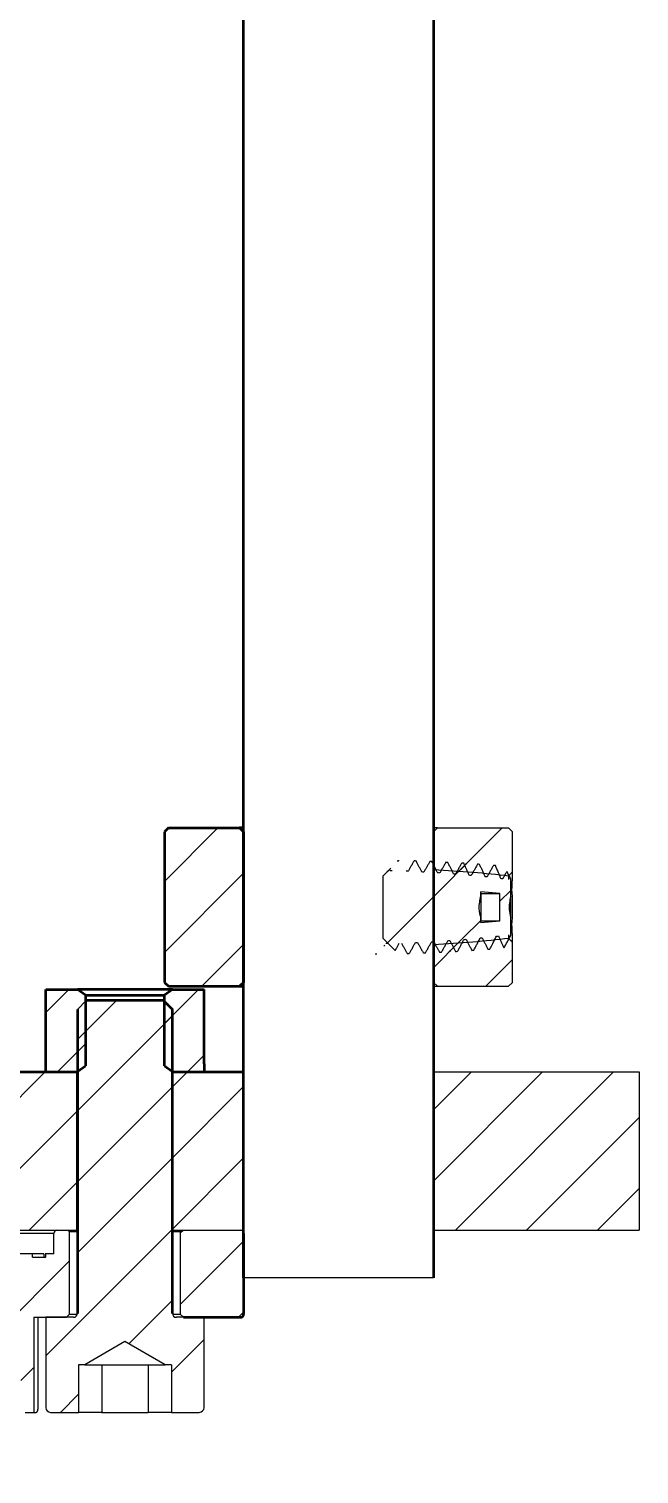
# Model space of a CAD drawing. Header units: millimetres. Extents: x 55 to 11032, y -227 to 3957.
# Drawn here: x 1676.7 to 1715.3, y 3413.2 to 3504.5 of the extents above; entities that cross this region are included whole.
import ezdxf

# ---------------------------------------------------------------- set-up
doc = ezdxf.new("R2010")
doc.units = ezdxf.units.MM
doc.header["$LTSCALE"] = 0.7
doc.layers.get('0').update_dxf_attribs({"color": 255})
doc.layers.add('CON', color=7, linetype='Continuous', lineweight=50)
pattern_1 = [(45, (-146.9846, 2835.2312), (-2.245064, 2.245064), [])]

msp = doc.modelspace()

# ---------------------------------------------------------------- hatches: boundary and pattern name
at = {"linetype": 'Continuous', "lineweight": 18}
h = msp.add_hatch(dxfattribs=at)
h.set_pattern_fill('ANSI31', style=0)
h.set_pattern_definition(pattern_1)
h.paths.add_polyline_path([(1690.016, 3444.032), (1690.266, 3444.282), (1690.266, 3453.782), (1690.016, 3454.032), (1685.516, 3454.032), (1685.266, 3453.782), (1685.266, 3444.282), (1685.516, 3444.032)], flags=0)
h = msp.add_hatch(dxfattribs=at)
h.set_pattern_fill('ANSI31', style=0)
h.set_pattern_definition(pattern_1)
edge = h.paths.add_edge_path(flags=0)
edge.add_line((1702.266, 3453.782), (1702.266, 3451.39))
edge.add_ellipse((1696.266, 3449.032), major_axis=(17.123, 0), ratio=0.147024, start_angle=51.10856, end_angle=69.4875, ccw=False)
edge.add_spline(control_points=[(1707.017, 3450.992), (1707.059, 3451.04), (1707.1, 3451.088), (1707.141, 3451.136), (1707.162, 3451.159), (1707.183, 3451.183), (1707.204, 3451.207), (1707.225, 3451.23), (1707.245, 3451.254), (1707.266, 3451.277)], knot_values=[0, 0, 0, 0, 0.000189, 0.000189, 0.000189, 0.000284, 0.000284, 0.000284, 0.000378, 0.000378, 0.000378, 0.000378], weights=[1, 1, 1, 1, 1, 1, 1, 1, 1, 1], degree=3, periodic=0)
edge.add_line((1707.266, 3451.277), (1707.266, 3453.782))
edge.add_line((1707.266, 3453.782), (1707.016, 3454.032))
edge.add_line((1707.016, 3454.032), (1702.516, 3454.032))
edge.add_line((1702.516, 3454.032), (1702.266, 3453.782))
h = msp.add_hatch(dxfattribs=at)
h.set_pattern_fill('ANSI31', style=0)
h.set_pattern_definition(pattern_1)
edge = h.paths.add_edge_path(flags=0)
edge.add_spline(control_points=[(1699.49, 3451.411), (1699.346, 3451.271), (1699.203, 3451.13), (1699.059, 3450.99)], knot_values=[0.000824, 0.000824, 0.000824, 0.000824, 0.001427, 0.001427, 0.001427, 0.001427], weights=[1, 1, 1, 1], degree=3, periodic=0)
edge.add_line((1699.059, 3450.99), (1699.059, 3447.075))
edge.add_spline(control_points=[(1699.059, 3447.075), (1699.323, 3446.817), (1699.586, 3446.559), (1699.849, 3446.302)], knot_values=[0, 0, 0, 0, 0.001106, 0.001106, 0.001106, 0.001106], weights=[1, 1, 1, 1], degree=3, periodic=0)
edge.add_spline(control_points=[(1699.849, 3446.302), (1699.872, 3446.341), (1699.895, 3446.381), (1699.918, 3446.42), (1699.982, 3446.531), (1700.045, 3446.641), (1700.109, 3446.751)], knot_values=[0.000261, 0.000261, 0.000261, 0.000261, 0.000398, 0.000398, 0.000398, 0.00078, 0.00078, 0.00078, 0.00078], weights=[1, 1, 1, 1, 1, 1, 1], degree=3, periodic=0)
edge.add_ellipse((1696.266, 3449.032), major_axis=(-15.987, 0), ratio=0.147024, start_angle=103.90766, end_angle=104.3797)
edge.add_spline(control_points=[(1700.237, 3446.756), (1700.269, 3446.698), (1700.302, 3446.64), (1700.335, 3446.582), (1700.368, 3446.525), (1700.401, 3446.467), (1700.433, 3446.409), (1700.492, 3446.307), (1700.551, 3446.204), (1700.61, 3446.101)], knot_values=[0, 0, 0, 0, 0.000199, 0.000199, 0.000199, 0.000398, 0.000398, 0.000398, 0.000753, 0.000753, 0.000753, 0.000753], weights=[1, 1, 1, 1, 1, 1, 1, 1, 1, 1], degree=3, periodic=0)
edge.add_ellipse((1696.266, 3449.032), major_axis=(-20.405, 0), ratio=0.147024, start_angle=102.2904, end_angle=102.65852)
edge.add_spline(control_points=[(1700.738, 3446.105), (1700.77, 3446.163), (1700.803, 3446.221), (1700.836, 3446.278), (1700.869, 3446.336), (1700.902, 3446.393), (1700.935, 3446.451), (1701.001, 3446.565), (1701.066, 3446.679), (1701.131, 3446.793)], knot_values=[0, 0, 0, 0, 0.000199, 0.000199, 0.000199, 0.000398, 0.000398, 0.000398, 0.000793, 0.000793, 0.000793, 0.000793], weights=[1, 1, 1, 1, 1, 1, 1, 1, 1, 1], degree=3, periodic=0)
edge.add_ellipse((1696.266, 3449.032), major_axis=(-15.987, 0), ratio=0.147024, start_angle=107.71468, end_angle=108.19598)
edge.add_spline(control_points=[(1701.259, 3446.8), (1701.291, 3446.741), (1701.323, 3446.683), (1701.355, 3446.625), (1701.388, 3446.567), (1701.42, 3446.509), (1701.452, 3446.452), (1701.511, 3446.347), (1701.57, 3446.242), (1701.629, 3446.138)], knot_values=[0, 0, 0, 0, 0.000199, 0.000199, 0.000199, 0.000398, 0.000398, 0.000398, 0.000758, 0.000758, 0.000758, 0.000758], weights=[1, 1, 1, 1, 1, 1, 1, 1, 1, 1], degree=3, periodic=0)
edge.add_ellipse((1696.266, 3449.032), major_axis=(-20.405, 0), ratio=0.147024, start_angle=105.23772, end_angle=105.60934)
edge.add_spline(control_points=[(1701.757, 3446.143), (1701.79, 3446.202), (1701.823, 3446.26), (1701.856, 3446.319), (1701.889, 3446.377), (1701.923, 3446.436), (1701.956, 3446.495), (1702.022, 3446.612), (1702.087, 3446.729), (1702.153, 3446.847)], knot_values=[0, 0, 0, 0, 0.000202, 0.000202, 0.000202, 0.000404, 0.000404, 0.000404, 0.000808, 0.000808, 0.000808, 0.000808], weights=[1, 1, 1, 1, 1, 1, 1, 1, 1, 1], degree=3, periodic=0)
edge.add_ellipse((1696.266, 3449.032), major_axis=(-15.987, 0), ratio=0.147024, start_angle=111.60559, end_angle=112.09905)
edge.add_spline(control_points=[(1702.281, 3446.855), (1702.312, 3446.796), (1702.344, 3446.738), (1702.375, 3446.679), (1702.407, 3446.621), (1702.439, 3446.563), (1702.471, 3446.505), (1702.53, 3446.397), (1702.589, 3446.29), (1702.649, 3446.183)], knot_values=[0, 0, 0, 0, 0.000199, 0.000199, 0.000199, 0.000398, 0.000398, 0.000398, 0.000766, 0.000766, 0.000766, 0.000766], weights=[1, 1, 1, 1, 1, 1, 1, 1, 1, 1], degree=3, periodic=0)
edge.add_ellipse((1696.266, 3449.032), major_axis=(-20.405, 0), ratio=0.147024, start_angle=108.22751, end_angle=108.60485)
edge.add_spline(control_points=[(1702.776, 3446.189), (1702.81, 3446.249), (1702.843, 3446.309), (1702.877, 3446.37), (1702.91, 3446.43), (1702.944, 3446.49), (1702.977, 3446.55), (1703.044, 3446.671), (1703.11, 3446.792), (1703.175, 3446.913)], knot_values=[0, 0, 0, 0, 0.000207, 0.000207, 0.000207, 0.000413, 0.000413, 0.000413, 0.000826, 0.000826, 0.000826, 0.000826], weights=[1, 1, 1, 1, 1, 1, 1, 1, 1, 1], degree=3, periodic=0)
edge.add_ellipse((1696.266, 3449.032), major_axis=(-15.987, 0), ratio=0.147024, start_angle=115.6056, end_angle=116.11474)
edge.add_spline(control_points=[(1703.303, 3446.922), (1703.334, 3446.863), (1703.365, 3446.804), (1703.396, 3446.745), (1703.426, 3446.687), (1703.458, 3446.628), (1703.489, 3446.569), (1703.548, 3446.458), (1703.608, 3446.347), (1703.668, 3446.237)], knot_values=[0, 0, 0, 0, 0.000199, 0.000199, 0.000199, 0.000398, 0.000398, 0.000398, 0.000776, 0.000776, 0.000776, 0.000776], weights=[1, 1, 1, 1, 1, 1, 1, 1, 1, 1], degree=3, periodic=0)
edge.add_ellipse((1696.266, 3449.032), major_axis=(-20.405, 0), ratio=0.147024, start_angle=111.27021, end_angle=111.65484)
edge.add_spline(control_points=[(1703.796, 3446.244), (1703.83, 3446.306), (1703.864, 3446.368), (1703.898, 3446.43), (1703.932, 3446.492), (1703.965, 3446.555), (1703.999, 3446.617), (1704.066, 3446.741), (1704.133, 3446.866), (1704.198, 3446.992)], knot_values=[0, 0, 0, 0, 0.000212, 0.000212, 0.000212, 0.000424, 0.000424, 0.000424, 0.000849, 0.000849, 0.000849, 0.000849], weights=[1, 1, 1, 1, 1, 1, 1, 1, 1, 1], degree=3, periodic=0)
edge.add_ellipse((1696.266, 3449.032), major_axis=(-15.987, 0), ratio=0.147024, start_angle=119.74593, end_angle=120.27522)
edge.add_spline(control_points=[(1704.326, 3447.003), (1704.356, 3446.943), (1704.385, 3446.884), (1704.415, 3446.824), (1704.445, 3446.765), (1704.476, 3446.706), (1704.506, 3446.647), (1704.566, 3446.531), (1704.627, 3446.415), (1704.688, 3446.3)], knot_values=[0, 0, 0, 0, 0.000199, 0.000199, 0.000199, 0.000398, 0.000398, 0.000398, 0.000791, 0.000791, 0.000791, 0.000791], weights=[1, 1, 1, 1, 1, 1, 1, 1, 1, 1], degree=3, periodic=0)
edge.add_ellipse((1696.266, 3449.032), major_axis=(-20.405, 0), ratio=0.147024, start_angle=114.37782, end_angle=114.771)
edge.add_spline(control_points=[(1704.816, 3446.309), (1704.85, 3446.373), (1704.885, 3446.437), (1704.919, 3446.502), (1704.953, 3446.566), (1704.988, 3446.631), (1705.021, 3446.696), (1705.089, 3446.825), (1705.156, 3446.955), (1705.222, 3447.085)], knot_values=[0, 0, 0, 0, 0.000219, 0.000219, 0.000219, 0.000438, 0.000438, 0.000438, 0.000876, 0.000876, 0.000876, 0.000876], weights=[1, 1, 1, 1, 1, 1, 1, 1, 1, 1], degree=3, periodic=0)
edge.add_ellipse((1696.266, 3449.032), major_axis=(-15.987, 0), ratio=0.147024, start_angle=124.06692, end_angle=124.62226)
edge.add_spline(control_points=[(1705.35, 3447.098), (1705.407, 3446.976), (1705.466, 3446.855), (1705.526, 3446.734), (1705.556, 3446.674), (1705.586, 3446.613), (1705.616, 3446.553), (1705.647, 3446.493), (1705.678, 3446.433), (1705.709, 3446.373)], knot_values=[0, 0, 0, 0, 0.000405, 0.000405, 0.000405, 0.000607, 0.000607, 0.000607, 0.000809, 0.000809, 0.000809, 0.000809], weights=[1, 1, 1, 1, 1, 1, 1, 1, 1, 1], degree=3, periodic=0)
edge.add_ellipse((1696.266, 3449.032), major_axis=(-20.405, 0), ratio=0.147024, start_angle=117.56454, end_angle=117.96804)
edge.add_spline(control_points=[(1705.836, 3446.383), (1705.898, 3446.501), (1705.959, 3446.618), (1706.019, 3446.737), (1706.057, 3446.813), (1706.096, 3446.889), (1706.134, 3446.966), (1706.171, 3447.042), (1706.209, 3447.119), (1706.245, 3447.196)], knot_values=[0, 0, 0, 0, 0.000398, 0.000398, 0.000398, 0.000654, 0.000654, 0.000654, 0.00091, 0.00091, 0.00091, 0.00091], weights=[1, 1, 1, 1, 1, 1, 1, 1, 1, 1], degree=3, periodic=0)
edge.add_ellipse((1696.266, 3449.032), major_axis=(-15.987, 0), ratio=0.147024, start_angle=128.62319, end_angle=129.21281)
edge.add_spline(control_points=[(1706.373, 3447.211), (1706.429, 3447.084), (1706.487, 3446.958), (1706.546, 3446.832), (1706.576, 3446.769), (1706.606, 3446.706), (1706.637, 3446.644), (1706.666, 3446.583), (1706.696, 3446.523), (1706.726, 3446.462)], knot_values=[0, 0, 0, 0, 0.000417, 0.000417, 0.000417, 0.000625, 0.000625, 0.000625, 0.000828, 0.000828, 0.000828, 0.000828], weights=[1, 1, 1, 1, 1, 1, 1, 1, 1, 1], degree=3, periodic=0)
edge.add_spline(control_points=[(1706.726, 3446.462), (1706.874, 3446.719), (1707.016, 3446.978), (1707.147, 3447.243)], knot_values=[0.000016, 0.000016, 0.000016, 0.000016, 0.000903, 0.000903, 0.000903, 0.000903], weights=[1, 1, 1, 1], degree=3, periodic=0)
edge.add_line((1707.147, 3447.243), (1707.147, 3448.369))
edge.add_spline(control_points=[(1707.147, 3448.369), (1707.097, 3448.535), (1707.062, 3448.706), (1707.049, 3448.879), (1707.028, 3449.153), (1707.068, 3449.433), (1707.147, 3449.696)], knot_values=[0.000001, 0.000001, 0.000001, 0.000001, 0.00052, 0.00052, 0.00052, 0.001354, 0.001354, 0.001354, 0.001354], weights=[1, 1, 1, 1, 1, 1, 1], degree=3, periodic=0)
edge.add_line((1707.147, 3449.696), (1707.147, 3450.822))
edge.add_spline(control_points=[(1707.147, 3450.822), (1707.069, 3450.98), (1706.987, 3451.136), (1706.902, 3451.291)], knot_values=[0.00001, 0.00001, 0.00001, 0.00001, 0.00054, 0.00054, 0.00054, 0.00054], weights=[1, 1, 1, 1], degree=3, periodic=0)
edge.add_spline(control_points=[(1706.902, 3451.291), (1706.885, 3451.261), (1706.869, 3451.231), (1706.853, 3451.2), (1706.786, 3451.074), (1706.719, 3450.947), (1706.654, 3450.819)], knot_values=[0.000327, 0.000327, 0.000327, 0.000327, 0.00043, 0.00043, 0.00043, 0.00086, 0.00086, 0.00086, 0.00086], weights=[1, 1, 1, 1, 1, 1, 1], degree=3, periodic=0)
edge.add_ellipse((1696.266, 3449.032), major_axis=(-15.987, 0), ratio=0.147024, start_angle=229.47715, end_angle=230.06284)
edge.add_spline(control_points=[(1706.529, 3450.835), (1706.482, 3450.959), (1706.432, 3451.082), (1706.38, 3451.204), (1706.348, 3451.28), (1706.315, 3451.355), (1706.282, 3451.43), (1706.249, 3451.505), (1706.215, 3451.58), (1706.181, 3451.655)], knot_values=[0, 0, 0, 0, 0.000398, 0.000398, 0.000398, 0.000645, 0.000645, 0.000645, 0.000891, 0.000891, 0.000891, 0.000891], weights=[1, 1, 1, 1, 1, 1, 1, 1, 1, 1], degree=3, periodic=0)
edge.add_ellipse((1696.266, 3449.032), major_axis=(-20.405, 0), ratio=0.147024, start_angle=240.92981, end_angle=241.33248)
edge.add_spline(control_points=[(1706.055, 3451.665), (1706.022, 3451.604), (1705.988, 3451.544), (1705.954, 3451.483), (1705.921, 3451.422), (1705.887, 3451.361), (1705.854, 3451.301), (1705.787, 3451.179), (1705.721, 3451.057), (1705.656, 3450.935)], knot_values=[0, 0, 0, 0, 0.000208, 0.000208, 0.000208, 0.000416, 0.000416, 0.000416, 0.000832, 0.000832, 0.000832, 0.000832], weights=[1, 1, 1, 1, 1, 1, 1, 1, 1, 1], degree=3, periodic=0)
edge.add_ellipse((1696.266, 3449.032), major_axis=(-15.987, 0), ratio=0.147024, start_angle=234.03409, end_angle=234.58492)
edge.add_spline(control_points=[(1705.531, 3450.948), (1705.476, 3451.08), (1705.419, 3451.212), (1705.36, 3451.342), (1705.331, 3451.407), (1705.301, 3451.472), (1705.271, 3451.537), (1705.24, 3451.602), (1705.21, 3451.667), (1705.179, 3451.731)], knot_values=[0, 0, 0, 0, 0.000429, 0.000429, 0.000429, 0.000644, 0.000644, 0.000644, 0.000859, 0.000859, 0.000859, 0.000859], weights=[1, 1, 1, 1, 1, 1, 1, 1, 1, 1], degree=3, periodic=0)
edge.add_ellipse((1696.266, 3449.032), major_axis=(-20.405, 0), ratio=0.147024, start_angle=244.10137, end_angle=244.49164)
edge.add_spline(control_points=[(1705.053, 3451.74), (1705.02, 3451.681), (1704.987, 3451.623), (1704.954, 3451.564), (1704.92, 3451.505), (1704.887, 3451.446), (1704.854, 3451.387), (1704.788, 3451.269), (1704.722, 3451.151), (1704.657, 3451.033)], knot_values=[0, 0, 0, 0, 0.000203, 0.000203, 0.000203, 0.000405, 0.000405, 0.000405, 0.000811, 0.000811, 0.000811, 0.000811], weights=[1, 1, 1, 1, 1, 1, 1, 1, 1, 1], degree=3, periodic=0)
edge.add_ellipse((1696.266, 3449.032), major_axis=(-15.987, 0), ratio=0.147024, start_angle=238.34337, end_angle=238.86769)
edge.add_spline(control_points=[(1704.532, 3451.044), (1704.476, 3451.171), (1704.418, 3451.298), (1704.359, 3451.423), (1704.329, 3451.486), (1704.299, 3451.548), (1704.268, 3451.611), (1704.238, 3451.673), (1704.207, 3451.736), (1704.177, 3451.798)], knot_values=[0, 0, 0, 0, 0.000416, 0.000416, 0.000416, 0.000625, 0.000625, 0.000625, 0.000833, 0.000833, 0.000833, 0.000833], weights=[1, 1, 1, 1, 1, 1, 1, 1, 1, 1], degree=3, periodic=0)
edge.add_ellipse((1696.266, 3449.032), major_axis=(-20.405, 0), ratio=0.147024, start_angle=247.19042, end_angle=247.5715)
edge.add_spline(control_points=[(1704.051, 3451.806), (1704.018, 3451.748), (1703.985, 3451.69), (1703.952, 3451.633), (1703.919, 3451.575), (1703.886, 3451.518), (1703.853, 3451.46), (1703.788, 3451.346), (1703.722, 3451.231), (1703.658, 3451.117)], knot_values=[0, 0, 0, 0, 0.000199, 0.000199, 0.000199, 0.000398, 0.000398, 0.000398, 0.000794, 0.000794, 0.000794, 0.000794], weights=[1, 1, 1, 1, 1, 1, 1, 1, 1, 1], degree=3, periodic=0)
edge.add_ellipse((1696.266, 3449.032), major_axis=(-15.987, 0), ratio=0.147024, start_angle=242.46267, end_angle=242.96645)
edge.add_spline(control_points=[(1703.533, 3451.126), (1703.475, 3451.249), (1703.417, 3451.371), (1703.357, 3451.492), (1703.327, 3451.553), (1703.297, 3451.614), (1703.266, 3451.674), (1703.236, 3451.735), (1703.205, 3451.795), (1703.174, 3451.855)], knot_values=[0, 0, 0, 0, 0.000406, 0.000406, 0.000406, 0.000609, 0.000609, 0.000609, 0.000812, 0.000812, 0.000812, 0.000812], weights=[1, 1, 1, 1, 1, 1, 1, 1, 1, 1], degree=3, periodic=0)
edge.add_ellipse((1696.266, 3449.032), major_axis=(-20.405, 0), ratio=0.147024, start_angle=250.21145, end_angle=250.58498)
edge.add_spline(control_points=[(1703.049, 3451.862), (1703.016, 3451.804), (1702.982, 3451.747), (1702.949, 3451.69), (1702.916, 3451.632), (1702.882, 3451.575), (1702.849, 3451.517), (1702.785, 3451.407), (1702.722, 3451.297), (1702.658, 3451.187)], knot_values=[0, 0, 0, 0, 0.000199, 0.000199, 0.000199, 0.000398, 0.000398, 0.000398, 0.00078, 0.00078, 0.00078, 0.00078], weights=[1, 1, 1, 1, 1, 1, 1, 1, 1, 1], degree=3, periodic=0)
edge.add_ellipse((1696.266, 3449.032), major_axis=(-15.987, 0), ratio=0.147024, start_angle=246.43412, end_angle=246.92184)
edge.add_spline(control_points=[(1702.533, 3451.195), (1702.475, 3451.314), (1702.415, 3451.433), (1702.355, 3451.551), (1702.325, 3451.61), (1702.295, 3451.669), (1702.264, 3451.728), (1702.233, 3451.787), (1702.203, 3451.845), (1702.172, 3451.904)], knot_values=[0, 0, 0, 0, 0.000398, 0.000398, 0.000398, 0.000597, 0.000597, 0.000597, 0.000796, 0.000796, 0.000796, 0.000796], weights=[1, 1, 1, 1, 1, 1, 1, 1, 1, 1], degree=3, periodic=0)
edge.add_ellipse((1696.266, 3449.032), major_axis=(-20.405, 0), ratio=0.147024, start_angle=253.1767, end_angle=253.54517)
edge.add_spline(control_points=[(1702.046, 3451.91), (1702.013, 3451.852), (1701.979, 3451.795), (1701.946, 3451.738), (1701.912, 3451.68), (1701.879, 3451.623), (1701.845, 3451.566), (1701.783, 3451.459), (1701.721, 3451.352), (1701.658, 3451.245)], knot_values=[0, 0, 0, 0, 0.000199, 0.000199, 0.000199, 0.000398, 0.000398, 0.000398, 0.00077, 0.00077, 0.00077, 0.00077], weights=[1, 1, 1, 1, 1, 1, 1, 1, 1, 1], degree=3, periodic=0)
edge.add_ellipse((1696.266, 3449.032), major_axis=(-15.987, 0), ratio=0.147024, start_angle=250.28996, end_angle=250.76514)
edge.add_spline(control_points=[(1701.533, 3451.252), (1701.503, 3451.311), (1701.473, 3451.37), (1701.442, 3451.429), (1701.412, 3451.488), (1701.381, 3451.547), (1701.35, 3451.605), (1701.29, 3451.719), (1701.23, 3451.832), (1701.169, 3451.945)], knot_values=[0, 0, 0, 0, 0.000199, 0.000199, 0.000199, 0.000398, 0.000398, 0.000398, 0.000783, 0.000783, 0.000783, 0.000783], weights=[1, 1, 1, 1, 1, 1, 1, 1, 1, 1], degree=3, periodic=0)
edge.add_ellipse((1696.266, 3449.032), major_axis=(-20.405, 0), ratio=0.147024, start_angle=256.09671, end_angle=256.46059)
edge.add_spline(control_points=[(1701.043, 3451.949), (1701.01, 3451.892), (1700.977, 3451.835), (1700.943, 3451.777), (1700.909, 3451.72), (1700.876, 3451.663), (1700.842, 3451.606), (1700.781, 3451.501), (1700.719, 3451.397), (1700.658, 3451.293)], knot_values=[0, 0, 0, 0, 0.000199, 0.000199, 0.000199, 0.000398, 0.000398, 0.000398, 0.000762, 0.000762, 0.000762, 0.000762], weights=[1, 1, 1, 1, 1, 1, 1, 1, 1, 1], degree=3, periodic=0)
edge.add_ellipse((1696.266, 3449.032), major_axis=(-15.987, 0), ratio=0.147024, start_angle=254.05593, end_angle=254.52145)
edge.add_spline(control_points=[(1700.533, 3451.298), (1700.502, 3451.356), (1700.471, 3451.415), (1700.44, 3451.474), (1700.408, 3451.532), (1700.377, 3451.591), (1700.345, 3451.649), (1700.286, 3451.759), (1700.226, 3451.868), (1700.166, 3451.977)], knot_values=[0, 0, 0, 0, 0.000199, 0.000199, 0.000199, 0.000398, 0.000398, 0.000398, 0.000772, 0.000772, 0.000772, 0.000772], weights=[1, 1, 1, 1, 1, 1, 1, 1, 1, 1], degree=3, periodic=0)
edge.add_ellipse((1696.266, 3449.032), major_axis=(-20.405, 0), ratio=0.147024, start_angle=258.98077, end_angle=259.25542)
edge.add_spline(control_points=[(1700.07, 3451.98), (1700.047, 3451.957), (1700.024, 3451.934), (1700, 3451.911)], knot_values=[0.000012, 0.000012, 0.000012, 0.000012, 0.00011, 0.00011, 0.00011, 0.00011], weights=[1, 1, 1, 1], degree=3, periodic=0)
edge.add_spline(control_points=[(1700, 3451.911), (1699.98, 3451.877), (1699.96, 3451.843), (1699.94, 3451.809), (1699.906, 3451.752), (1699.873, 3451.695), (1699.839, 3451.637), (1699.778, 3451.535), (1699.718, 3451.432), (1699.657, 3451.329)], knot_values=[0.000081, 0.000081, 0.000081, 0.000081, 0.000199, 0.000199, 0.000199, 0.000398, 0.000398, 0.000398, 0.000756, 0.000756, 0.000756, 0.000756], weights=[1, 1, 1, 1, 1, 1, 1, 1, 1, 1], degree=3, periodic=0)
edge.add_ellipse((1696.266, 3449.032), major_axis=(-15.987, 0), ratio=0.147024, start_angle=257.75336, end_angle=258.21166)
edge.add_spline(control_points=[(1699.532, 3451.333), (1699.518, 3451.359), (1699.504, 3451.386), (1699.49, 3451.412)], knot_values=[0, 0, 0, 0, 0.000089, 0.000089, 0.000089, 0.000089], weights=[1, 1, 1, 1], degree=3, periodic=0)
edge = h.paths.add_edge_path(flags=0)
edge.add_line((1705.252, 3450.002), (1706.469, 3449.899))
edge.add_line((1706.469, 3449.899), (1706.469, 3448.166))
edge.add_line((1706.469, 3448.166), (1705.252, 3448.063))
edge.add_line((1705.252, 3448.063), (1705.252, 3448.322))
edge.add_spline(control_points=[(1705.252, 3448.322), (1705.192, 3448.522), (1705.149, 3448.729), (1705.14, 3448.938), (1705.127, 3449.209), (1705.174, 3449.483), (1705.252, 3449.743)], knot_values=[0.000001, 0.000001, 0.000001, 0.000001, 0.000627, 0.000627, 0.000627, 0.001446, 0.001446, 0.001446, 0.001446], weights=[1, 1, 1, 1, 1, 1, 1], degree=3, periodic=0)
edge.add_line((1705.252, 3449.743), (1705.252, 3450.002))
h = msp.add_hatch(dxfattribs=at)
h.set_pattern_fill('ANSI31', style=0)
h.set_pattern_definition(pattern_1)
edge = h.paths.add_edge_path(flags=0)
edge.add_line((1702.266, 3444.282), (1702.516, 3444.032))
edge.add_line((1702.516, 3444.032), (1707.016, 3444.032))
edge.add_line((1707.016, 3444.032), (1707.266, 3444.282))
edge.add_line((1707.266, 3444.282), (1707.266, 3446.79))
edge.add_spline(control_points=[(1707.266, 3446.79), (1707.245, 3446.814), (1707.224, 3446.838), (1707.203, 3446.861), (1707.182, 3446.885), (1707.162, 3446.908), (1707.141, 3446.932), (1707.1, 3446.979), (1707.058, 3447.026), (1707.017, 3447.074)], knot_values=[0, 0, 0, 0, 0.000094, 0.000094, 0.000094, 0.000188, 0.000188, 0.000188, 0.000377, 0.000377, 0.000377, 0.000377], weights=[1, 1, 1, 1, 1, 1, 1, 1, 1, 1], degree=3, periodic=0)
edge.add_ellipse((1696.266, 3449.032), major_axis=(17.123, 0), ratio=0.147024, start_angle=290.51197, end_angle=308.90509, ccw=False)
edge.add_line((1702.266, 3446.675), (1702.266, 3444.282))
h = msp.add_hatch(dxfattribs=at)
h.set_pattern_fill('ANSI31', style=0)
h.paths.add_polyline_path([(1677.766, 3443.832), (1677.766, 3439.132), (1677.766, 3438.632), (1679.766, 3438.632), (1679.766, 3438.658), (1680.266, 3439.008), (1680.266, 3443.482), (1679.766, 3443.832)], flags=0)
h = msp.add_hatch(dxfattribs=at)
h.set_pattern_fill('ANSI31', style=0)
h.set_pattern_definition(pattern_1)
h.paths.add_polyline_path([(1687.766, 3438.632), (1687.766, 3439.132), (1687.766, 3443.832), (1685.766, 3443.832), (1685.266, 3443.482), (1685.266, 3439.008), (1685.766, 3438.658), (1685.766, 3438.632)], flags=0)
h = msp.add_hatch(dxfattribs=at)
h.set_pattern_fill('ANSI31', style=0)
h.set_pattern_definition(pattern_1)
edge = h.paths.add_edge_path(flags=0)
edge.add_line((1685.702, 3420.132), (1685.702, 3417.132))
edge.add_line((1685.702, 3417.132), (1687.466, 3417.132))
edge.add_arc((1687.466, 3417.432), 0.3, 270, 360)
edge.add_line((1687.766, 3417.432), (1687.766, 3423.132))
edge.add_line((1687.766, 3423.132), (1686.016, 3423.132))
edge.add_arc((1686.016, 3423.382), 0.25, 180, 270, ccw=False)
edge.add_line((1685.766, 3423.382), (1685.766, 3442.578))
edge.add_line((1685.766, 3442.578), (1685.212, 3443.132))
edge.add_line((1685.212, 3443.132), (1680.321, 3443.132))
edge.add_line((1680.321, 3443.132), (1679.766, 3442.578))
edge.add_line((1679.766, 3442.578), (1679.766, 3423.382))
edge.add_arc((1679.516, 3423.382), 0.25, 270, 360, ccw=False)
edge.add_line((1679.516, 3423.132), (1677.766, 3423.132))
edge.add_line((1677.766, 3423.132), (1677.766, 3417.432))
edge.add_arc((1678.066, 3417.432), 0.3, 180, 270)
edge.add_line((1678.066, 3417.132), (1679.831, 3417.132))
edge.add_line((1679.831, 3417.132), (1679.831, 3420.132))
edge.add_line((1679.831, 3420.132), (1680.224, 3420.132))
edge.add_line((1680.224, 3420.132), (1682.766, 3421.6))
edge.add_line((1682.766, 3421.6), (1685.308, 3420.132))
edge.add_line((1685.308, 3420.132), (1685.702, 3420.132))
h = msp.add_hatch(dxfattribs=at)
h.set_pattern_fill('ANSI31', style=0)
h.set_pattern_definition(pattern_1)
h.paths.add_polyline_path([(1679.766, 3438.632), (1666.766, 3438.632), (1666.766, 3428.632), (1679.766, 3428.632)], flags=0)
h = msp.add_hatch(dxfattribs=at)
h.set_pattern_fill('ANSI31', style=0)
h.set_pattern_definition(pattern_1)
h.paths.add_polyline_path([(1685.766, 3428.632), (1690.266, 3428.632), (1690.266, 3438.632), (1685.766, 3438.632)], flags=0)
h = msp.add_hatch(dxfattribs=at)
h.set_pattern_fill('ANSI31', style=0)
h.set_pattern_definition(pattern_1)
h.paths.add_polyline_path([(1715.266, 3428.632), (1715.266, 3438.632), (1702.266, 3438.632), (1702.266, 3428.632)], flags=0)
h = msp.add_hatch(dxfattribs=at)
h.set_pattern_fill('ANSI31', style=0)
h.set_pattern_definition(pattern_1)
edge = h.paths.add_edge_path(flags=0)
edge.add_arc((1671.116, 3420.532), 0.1, 90, 180, ccw=False)
edge.add_line((1671.116, 3420.632), (1671.416, 3420.632))
edge.add_arc((1671.416, 3420.732), 0.1, 270, 360)
edge.add_line((1671.516, 3420.732), (1671.516, 3419.232))
edge.add_line((1671.516, 3419.232), (1671.616, 3419.132))
edge.add_line((1671.616, 3419.132), (1672.766, 3419.132))
edge.add_line((1672.766, 3419.132), (1672.766, 3419.332))
edge.add_line((1672.766, 3419.332), (1672.966, 3419.132))
edge.add_line((1672.966, 3419.132), (1676.266, 3419.132))
edge.add_line((1676.266, 3419.132), (1676.266, 3417.332))
edge.add_arc((1676.466, 3417.332), 0.2, 180, 270)
edge.add_line((1676.466, 3417.132), (1677.016, 3417.132))
edge.add_line((1677.016, 3417.132), (1677.016, 3423.132))
edge.add_line((1677.016, 3423.132), (1679.066, 3423.132))
edge.add_line((1679.066, 3423.132), (1679.266, 3423.332))
edge.add_line((1679.266, 3423.332), (1679.266, 3428.532))
edge.add_line((1679.266, 3428.532), (1679.166, 3428.632))
edge.add_line((1679.166, 3428.632), (1678.466, 3428.632))
edge.add_arc((1678.466, 3428.432), 0.2, 90, 180)
edge.add_line((1678.266, 3428.432), (1678.266, 3427.132))
edge.add_line((1678.266, 3427.132), (1677.766, 3427.132))
edge.add_line((1677.766, 3427.132), (1677.766, 3426.932))
edge.add_line((1677.766, 3426.932), (1676.92, 3426.932))
edge.add_line((1676.92, 3426.932), (1676.92, 3427.132))
edge.add_line((1676.92, 3427.132), (1675.716, 3427.132))
edge.add_line((1675.716, 3427.132), (1675.716, 3426.932))
edge.add_line((1675.716, 3426.932), (1674.766, 3426.932))
edge.add_line((1674.766, 3426.932), (1674.766, 3427.132))
edge.add_line((1674.766, 3427.132), (1672.808, 3427.132))
edge.add_arc((1672.808, 3427.232), 0.1, 225, 270, ccw=False)
edge.add_line((1672.737, 3427.162), (1672.666, 3427.232))
edge.add_line((1672.666, 3427.232), (1671.616, 3427.232))
edge.add_line((1671.616, 3427.232), (1671.516, 3427.132))
edge.add_line((1671.516, 3427.132), (1671.516, 3426.332))
edge.add_arc((1671.416, 3426.332), 0.1, 0, 90)
edge.add_line((1671.416, 3426.432), (1671.116, 3426.432))
edge.add_arc((1671.116, 3426.532), 0.1, 180, 270, ccw=False)
edge.add_line((1671.016, 3426.532), (1671.016, 3426.632))
edge.add_line((1671.016, 3426.632), (1666.766, 3426.632))
edge.add_line((1666.766, 3426.632), (1666.766, 3426.532))
edge.add_arc((1666.666, 3426.532), 0.1, 270, 360, ccw=False)
edge.add_line((1666.666, 3426.432), (1666.366, 3426.432))
edge.add_arc((1666.366, 3426.332), 0.1, 90, 180)
edge.add_line((1666.266, 3426.332), (1666.266, 3427.132))
edge.add_line((1666.266, 3427.132), (1666.166, 3427.232))
edge.add_line((1666.166, 3427.232), (1665.366, 3427.232))
edge.add_line((1665.366, 3427.232), (1665.266, 3427.132))
edge.add_line((1665.266, 3427.132), (1665.266, 3413.432))
edge.add_line((1665.266, 3413.432), (1665.466, 3413.232))
edge.add_line((1665.466, 3413.232), (1666.166, 3413.232))
edge.add_line((1666.166, 3413.232), (1666.266, 3413.332))
edge.add_line((1666.266, 3413.332), (1666.266, 3420.732))
edge.add_arc((1666.366, 3420.732), 0.1, 180, 270)
edge.add_line((1666.366, 3420.632), (1666.666, 3420.632))
edge.add_arc((1666.666, 3420.532), 0.1, 0, 90, ccw=False)
edge.add_line((1666.766, 3420.532), (1666.766, 3420.232))
edge.add_arc((1666.866, 3420.232), 0.1, 180, 270)
edge.add_line((1666.866, 3420.132), (1670.916, 3420.132))
edge.add_arc((1670.916, 3420.232), 0.1, 270, 360)
edge.add_line((1671.016, 3420.232), (1671.016, 3420.532))
h = msp.add_hatch(dxfattribs=at)
h.set_pattern_fill('ANSI31', style=0)
edge = h.paths.add_edge_path(flags=0)
edge.add_line((1686.466, 3423.132), (1690.066, 3423.132))
edge.add_arc((1690.066, 3423.332), 0.2, 270, 360)
edge.add_line((1690.266, 3423.332), (1690.266, 3428.432))
edge.add_arc((1690.066, 3428.432), 0.2, 0, 90)
edge.add_line((1690.066, 3428.632), (1686.366, 3428.632))
edge.add_line((1686.366, 3428.632), (1686.266, 3428.532))
edge.add_line((1686.266, 3428.532), (1686.266, 3423.332))
edge.add_line((1686.266, 3423.332), (1686.466, 3423.132))

# ---------------------------------------------------------------- linework, layer by layer
at = {"color": 7, "linetype": 'Continuous', "lineweight": 25}
for p, q in [((1702.266, 3453.782), (1702.516, 3454.032)), ((1702.516, 3454.032), (1702.266, 3454.032)), ((1702.516, 3454.032), (1707.016, 3454.032)), ((1707.266, 3453.782), (1707.016, 3454.032)), ((1702.266, 3451.39), (1702.266, 3453.782)), ((1707.266, 3451.277), (1707.266, 3453.782)), ((1699.532, 3451.333), (1699.49, 3451.412)), ((1699.059, 3450.99), (1699.059, 3447.075)), ((1707.147, 3449.696), (1707.147, 3450.822)), ((1705.252, 3449.743), (1705.252, 3450.002)), ((1706.469, 3449.899), (1705.252, 3450.002)), ((1705.278, 3449.899), (1705.252, 3450.002)), ((1705.278, 3449.899), (1706.469, 3449.899)), ((1705.278, 3449.032), (1705.278, 3449.899)), ((1706.469, 3448.166), (1706.469, 3449.899)), ((1705.278, 3448.166), (1705.278, 3449.032)), ((1705.252, 3448.063), (1705.252, 3448.322)), ((1705.252, 3448.063), (1706.469, 3448.166)), ((1705.252, 3448.063), (1705.278, 3448.166)), ((1705.278, 3448.166), (1706.469, 3448.166)), ((1707.147, 3447.243), (1707.147, 3448.369)), ((1702.266, 3444.282), (1702.266, 3446.675)), ((1707.266, 3444.282), (1707.266, 3446.79)), ((1702.516, 3444.032), (1702.266, 3444.282)), ((1702.266, 3444.032), (1702.516, 3444.032)), ((1702.516, 3444.032), (1707.016, 3444.032)), ((1707.016, 3444.032), (1707.266, 3444.282)), ((1679.766, 3442.578), (1680.321, 3443.132)), ((1677.766, 3438.632), (1679.766, 3438.632)), ((1679.766, 3438.632), (1679.766, 3438.658)), ((1685.766, 3438.658), (1685.766, 3438.632)), ((1685.766, 3438.632), (1687.766, 3438.632)), ((1685.766, 3438.632), (1685.766, 3428.632)), ((1690.266, 3428.632), (1690.266, 3438.632)), ((1702.266, 3438.632), (1702.266, 3428.632)), ((1702.266, 3438.632), (1715.266, 3438.632)), ((1715.266, 3438.632), (1715.266, 3428.632)), ((1666.766, 3428.632), (1679.766, 3428.632)), ((1678.266, 3427.132), (1678.266, 3428.432)), ((1678.466, 3428.632), (1679.166, 3428.632)), ((1679.266, 3428.532), (1679.166, 3428.632)), ((1679.266, 3423.332), (1679.266, 3428.532)), ((1679.766, 3428.532), (1679.266, 3428.532)), ((1685.766, 3428.632), (1690.266, 3428.632)), ((1686.266, 3428.532), (1685.766, 3428.532)), ((1686.366, 3428.632), (1686.266, 3428.532)), ((1686.266, 3428.532), (1686.266, 3423.332)), ((1686.366, 3428.632), (1690.066, 3428.632)), ((1702.266, 3428.632), (1715.266, 3428.632)), ((1676.92, 3427.132), (1675.716, 3427.132)), ((1676.92, 3426.932), (1676.92, 3427.132)), ((1676.92, 3426.932), (1677.766, 3426.932)), ((1677.63, 3427.132), (1677.63, 3426.932)), ((1677.766, 3427.132), (1677.724, 3427.132)), ((1677.766, 3426.932), (1677.766, 3427.132)), ((1678.266, 3427.132), (1677.766, 3427.132)), ((1702.266, 3425.632), (1690.266, 3425.632)), ((1677.016, 3423.132), (1679.066, 3423.132)), ((1677.016, 3423.132), (1677.016, 3417.132)), ((1677.261, 3423.132), (1677.261, 3417.332)), ((1677.766, 3423.132), (1677.766, 3417.432)), ((1679.516, 3423.132), (1677.766, 3423.132)), ((1679.066, 3423.132), (1679.266, 3423.332)), ((1679.266, 3423.332), (1679.761, 3423.332)), ((1685.771, 3423.332), (1686.266, 3423.332)), ((1687.766, 3423.132), (1686.016, 3423.132)), ((1686.266, 3423.332), (1686.466, 3423.132)), ((1687.766, 3417.432), (1687.766, 3423.132)), ((1682.766, 3421.6), (1680.224, 3420.132)), ((1685.308, 3420.132), (1682.766, 3421.6)), ((1680.224, 3420.132), (1679.831, 3420.132)), ((1679.831, 3420.132), (1679.831, 3417.132)), ((1680.224, 3420.132), (1680.565, 3420.132)), ((1680.565, 3420.132), (1682.766, 3420.132)), ((1681.299, 3420.132), (1681.299, 3417.132)), ((1682.766, 3420.132), (1684.968, 3420.132)), ((1684.234, 3420.132), (1684.234, 3417.132)), ((1684.968, 3420.132), (1685.308, 3420.132)), ((1685.702, 3420.132), (1685.308, 3420.132)), ((1685.702, 3420.132), (1685.702, 3417.132)), ((1676.466, 3417.132), (1677.016, 3417.132)), ((1677.016, 3417.132), (1677.162, 3417.132)), ((1678.066, 3417.132), (1679.831, 3417.132)), ((1681.299, 3417.132), (1679.831, 3417.132)), ((1681.299, 3417.132), (1684.234, 3417.132)), ((1685.702, 3417.132), (1684.234, 3417.132)), ((1685.702, 3417.132), (1687.466, 3417.132))]:
    msp.add_line(p, q, dxfattribs=at)
at = {"color": 8, "linetype": 'Continuous', "lineweight": 25}
msp.add_line((1678.266, 3428.432), (1674.291, 3428.432), dxfattribs=at)
at = {"color": 7, "linetype": 'Continuous', "lineweight": 25, "flags": 128}
for points in [[(1699.314, 3451.239), (1699.059, 3450.99)], [(1699.059, 3447.075), (1699.569, 3446.576), (1699.849, 3446.302)]]:
    msp.add_lwpolyline(points, dxfattribs=at)
at = {"color": 7, "linetype": 'Continuous', "lineweight": 25}
for centre, radius, start, end in [((1694.068, 3449.032), 13.201, 352.21128, 7.78872), ((1696.123, 3449.049), 9.155, 359.89517, 4.34592), ((1695.9, 3449.032), 11.267, 356.62191, 3.37809), ((1696.123, 3449.016), 9.155, 355.65408, 0.10483), ((1678.466, 3428.432), 0.2, 90, 180), ((1690.066, 3428.432), 0.2, 0, 90), ((1679.516, 3423.382), 0.25, 270, 0), ((1686.016, 3423.382), 0.25, 180, 270), ((1678.066, 3417.432), 0.3, 180, 270), ((1687.466, 3417.432), 0.3, 270, 0)]:
    msp.add_arc(centre, radius, start, end, dxfattribs=at)
for major_axis, start_param, end_param in [((-15.987, 0), 4.498645, 4.506644), ((-15.987, 0), 4.434112, 4.442237), ((-20.405, 0), 4.469736, 4.476082), ((-15.987, 0), 4.368384, 4.376677), ((-20.405, 0), 4.41877, 4.425198), ((17.123, 0), 0.892013, 1.212795), ((-15.987, 0), 4.301087, 4.309599), ((-20.405, 0), 4.367014, 4.373533), ((-20.405, 0), 4.314285, 4.320938), ((-20.405, 0), 4.26036, 4.267184), ((-20.405, 0), 4.205018, 4.212046), ((-15.987, 0), 4.231772, 4.240565), ((-15.987, 0), 4.159877, 4.169028), ((-15.987, 0), 4.084665, 4.094279), ((-15.987, 0), 4.005132, 4.015354), ((-15.987, 0), 1.879976, 1.888376), ((-15.987, 0), 1.947885, 1.956498), ((17.123, 0), 5.07039, 5.391176), ((-15.987, 0), 2.017698, 2.026585), ((-15.987, 0), 2.089961, 2.099199), ((-15.987, 0), 2.165376, 2.175069), ((-15.987, 0), 2.244898, 2.255189), ((-20.405, 0), 1.785334, 1.791729), ((-20.405, 0), 1.836769, 1.843231), ((-20.405, 0), 1.888942, 1.895512), ((-20.405, 0), 1.942032, 1.948745), ((-20.405, 0), 1.996269, 2.003132), ((-20.405, 0), 2.051884, 2.058931)]:
    msp.add_ellipse((1696.266, 3449.032), major_axis=major_axis, ratio=0.147024, start_param=start_param, end_param=end_param, dxfattribs=at)
for points, knots in [([(1701.044, 3451.949), (1701.01, 3451.892), (1700.943, 3451.777), (1700.845, 3451.611), (1700.75, 3451.449), (1700.689, 3451.345), (1700.658, 3451.293)], [0, 0, 0, 0, 0.261556, 0.523112, 0.761556, 1, 1, 1, 1]), ([(1701.533, 3451.252), (1701.503, 3451.311), (1701.442, 3451.429), (1701.351, 3451.603), (1701.26, 3451.775), (1701.2, 3451.888), (1701.169, 3451.945)], [0, 0, 0, 0, 0.254542, 0.509084, 0.754539, 1, 1, 1, 1]), ([(1702.047, 3451.91), (1702.013, 3451.852), (1701.946, 3451.738), (1701.848, 3451.57), (1701.752, 3451.405), (1701.689, 3451.299), (1701.658, 3451.245)], [0, 0, 0, 0, 0.258843, 0.517687, 0.758843, 1, 1, 1, 1]), ([(1702.533, 3451.195), (1702.504, 3451.254), (1702.445, 3451.373), (1702.355, 3451.551), (1702.264, 3451.728), (1702.203, 3451.845), (1702.172, 3451.904)], [0, 0, 0, 0, 0.24996, 0.49994, 0.749965, 1, 1, 1, 1]), ([(1703.049, 3451.862), (1703.016, 3451.804), (1702.949, 3451.69), (1702.85, 3451.52), (1702.753, 3451.352), (1702.69, 3451.242), (1702.658, 3451.187)], [0, 0, 0, 0, 0.255365, 0.51073, 0.755365, 1, 1, 1, 1]), ([(1703.533, 3451.126), (1703.504, 3451.187), (1703.446, 3451.31), (1703.357, 3451.492), (1703.267, 3451.674), (1703.205, 3451.795), (1703.174, 3451.855)], [0, 0, 0, 0, 0.249937, 0.499906, 0.749945, 1, 1, 1, 1]), ([(1704.051, 3451.806), (1704.018, 3451.748), (1703.952, 3451.633), (1703.853, 3451.46), (1703.755, 3451.288), (1703.69, 3451.174), (1703.658, 3451.117)], [0, 0, 0, 0, 0.251041, 0.502082, 0.75104, 1, 1, 1, 1]), ([(1704.532, 3451.044), (1704.504, 3451.108), (1704.447, 3451.235), (1704.359, 3451.423), (1704.269, 3451.611), (1704.207, 3451.736), (1704.177, 3451.798)], [0, 0, 0, 0, 0.2499039, 0.4998565, 0.7499165, 1, 1, 1, 1]), ([(1705.053, 3451.74), (1705.02, 3451.681), (1704.954, 3451.564), (1704.854, 3451.387), (1704.755, 3451.21), (1704.689, 3451.092), (1704.657, 3451.033)], [0, 0, 0, 0, 0.249996, 0.499993, 0.749995, 1, 1, 1, 1]), ([(1705.531, 3450.948), (1705.503, 3451.014), (1705.448, 3451.146), (1705.361, 3451.342), (1705.271, 3451.537), (1705.209, 3451.667), (1705.179, 3451.731)], [0, 0, 0, 0, 0.249856, 0.499786, 0.749875, 1, 1, 1, 1]), ([(1706.055, 3451.665), (1706.022, 3451.604), (1705.954, 3451.483), (1705.854, 3451.301), (1705.754, 3451.118), (1705.688, 3450.996), (1705.656, 3450.935)], [0, 0, 0, 0, 0.249991, 0.499982, 0.749988, 1, 1, 1, 1]), ([(1706.529, 3450.835), (1706.505, 3450.897), (1706.457, 3451.02), (1706.375, 3451.219), (1706.283, 3451.431), (1706.215, 3451.58), (1706.181, 3451.655)], [0, 0, 0, 0, 0.223575, 0.447229, 0.723578, 1, 1, 1, 1]), ([(1706.902, 3451.291), (1706.885, 3451.261), (1706.835, 3451.167), (1706.752, 3451.01), (1706.687, 3450.883), (1706.654, 3450.819)], [0, 0, 0, 0, 0.193259, 0.596618, 1, 1, 1, 1]), ([(1707.147, 3450.822), (1707.08, 3450.954), (1707, 3451.112), (1706.915, 3451.267), (1706.902, 3451.291)], [0, 0, 0, 0, 0.842249, 1, 1, 1, 1]), ([(1707.018, 3450.992), (1707.038, 3451.016), (1707.079, 3451.064), (1707.141, 3451.136), (1707.204, 3451.207), (1707.245, 3451.254), (1707.266, 3451.277)], [0, 0, 0, 0, 0.2499812, 0.499971, 0.7499826, 1, 1, 1, 1]), ([(1707.226, 3450.104), (1707.24, 3450.422), (1707.26, 3450.874), (1707.265, 3451.185), (1707.266, 3451.277)], [0, 0, 0, 0, 0.703496, 1, 1, 1, 1]), ([(1707.017, 3450.992), (1707.017, 3450.942), (1707.018, 3450.878), (1707.016, 3450.797), (1707.016, 3450.78)], [0, 0, 0, 0, 0.793883, 1, 1, 1, 1]), ([(1705.252, 3449.743), (1705.19, 3449.474), (1705.081, 3448.998), (1705.2, 3448.527), (1705.252, 3448.322)], [0, 0, 0, 0, 0.564877, 1, 1, 1, 1]), ([(1707.147, 3449.696), (1707.088, 3449.423), (1706.992, 3448.977), (1707.104, 3448.538), (1707.147, 3448.369)], [0, 0, 0, 0, 0.61306, 1, 1, 1, 1]), ([(1707.266, 3446.79), (1707.265, 3446.881), (1707.261, 3447.196), (1707.235, 3447.635), (1707.225, 3447.988), (1707.225, 3447.996)], [0, 0, 0, 0, 0.285105, 0.984881, 1, 1, 1, 1]), ([(1699.849, 3446.302), (1699.872, 3446.341), (1699.927, 3446.436), (1700.013, 3446.586), (1700.077, 3446.696), (1700.109, 3446.751)], [0, 0, 0, 0, 0.264264, 0.632132, 1, 1, 1, 1]), ([(1700.237, 3446.756), (1700.269, 3446.698), (1700.335, 3446.582), (1700.43, 3446.416), (1700.522, 3446.255), (1700.58, 3446.153), (1700.61, 3446.101)], [0, 0, 0, 0, 0.264429, 0.528858, 0.764429, 1, 1, 1, 1]), ([(1700.737, 3446.105), (1700.77, 3446.163), (1700.836, 3446.278), (1700.935, 3446.45), (1701.033, 3446.622), (1701.098, 3446.736), (1701.131, 3446.793)], [0, 0, 0, 0, 0.2512979, 0.5025958, 0.7512976, 1, 1, 1, 1]), ([(1701.259, 3446.8), (1701.291, 3446.741), (1701.355, 3446.625), (1701.449, 3446.457), (1701.541, 3446.295), (1701.6, 3446.19), (1701.629, 3446.138)], [0, 0, 0, 0, 0.262682, 0.525364, 0.762682, 1, 1, 1, 1]), ([(1701.757, 3446.143), (1701.79, 3446.202), (1701.856, 3446.319), (1701.956, 3446.495), (1702.055, 3446.671), (1702.12, 3446.788), (1702.153, 3446.847)], [0, 0, 0, 0, 0.249997, 0.499995, 0.749997, 1, 1, 1, 1]), ([(1702.281, 3446.855), (1702.312, 3446.796), (1702.375, 3446.679), (1702.468, 3446.509), (1702.56, 3446.344), (1702.619, 3446.237), (1702.649, 3446.183)], [0, 0, 0, 0, 0.260102, 0.520203, 0.7601, 1, 1, 1, 1]), ([(1702.776, 3446.189), (1702.81, 3446.249), (1702.877, 3446.37), (1702.977, 3446.55), (1703.077, 3446.731), (1703.143, 3446.852), (1703.175, 3446.913)], [0, 0, 0, 0, 0.249994, 0.499988, 0.749992, 1, 1, 1, 1]), ([(1703.303, 3446.922), (1703.334, 3446.863), (1703.395, 3446.745), (1703.487, 3446.572), (1703.578, 3446.403), (1703.638, 3446.292), (1703.668, 3446.237)], [0, 0, 0, 0, 0.2565842, 0.5131678, 0.7565816, 1, 1, 1, 1]), ([(1703.796, 3446.244), (1703.83, 3446.306), (1703.898, 3446.43), (1703.999, 3446.617), (1704.099, 3446.804), (1704.165, 3446.929), (1704.198, 3446.992)], [0, 0, 0, 0, 0.249987, 0.499974, 0.749983, 1, 1, 1, 1]), ([(1704.326, 3447.003), (1704.356, 3446.943), (1704.415, 3446.824), (1704.506, 3446.648), (1704.597, 3446.473), (1704.658, 3446.358), (1704.688, 3446.3)], [0, 0, 0, 0, 0.2519949, 0.5039888, 0.7519899, 1, 1, 1, 1]), ([(1704.816, 3446.309), (1704.85, 3446.373), (1704.919, 3446.502), (1705.022, 3446.695), (1705.123, 3446.89), (1705.189, 3447.02), (1705.222, 3447.085)], [0, 0, 0, 0, 0.249975, 0.499951, 0.749967, 1, 1, 1, 1]), ([(1705.35, 3447.098), (1705.378, 3447.037), (1705.436, 3446.915), (1705.525, 3446.734), (1705.616, 3446.553), (1705.678, 3446.433), (1705.709, 3446.373)], [0, 0, 0, 0, 0.2499308, 0.4998974, 0.7499406, 1, 1, 1, 1]), ([(1705.836, 3446.383), (1705.867, 3446.442), (1705.928, 3446.559), (1706.028, 3446.754), (1706.134, 3446.965), (1706.208, 3447.119), (1706.245, 3447.196)], [0, 0, 0, 0, 0.218791, 0.437591, 0.718775, 1, 1, 1, 1]), ([(1706.373, 3447.211), (1706.401, 3447.148), (1706.458, 3447.021), (1706.546, 3446.832), (1706.635, 3446.646), (1706.696, 3446.523), (1706.726, 3446.462)], [0, 0, 0, 0, 0.2517799, 0.5036214, 0.7555946, 1, 1, 1, 1]), ([(1706.726, 3446.462), (1706.799, 3446.59), (1706.946, 3446.847), (1707.08, 3447.111), (1707.147, 3447.243)], [0, 0, 0, 0, 0.496348, 1, 1, 1, 1]), ([(1707.016, 3447.274), (1707.016, 3447.26), (1707.018, 3447.182), (1707.017, 3447.122), (1707.017, 3447.073)], [0, 0, 0, 0, 0.186009, 1, 1, 1, 1]), ([(1707.266, 3446.791), (1707.245, 3446.814), (1707.203, 3446.861), (1707.141, 3446.932), (1707.079, 3447.003), (1707.038, 3447.05), (1707.017, 3447.074)], [0, 0, 0, 0, 0.249985, 0.49997, 0.749981, 1, 1, 1, 1]), ([(1677.63, 3427.132), (1677.625, 3427.132), (1677.613, 3427.132), (1677.513, 3427.132), (1677.362, 3427.132), (1677.175, 3427.132), (1677.023, 3427.132), (1676.945, 3427.132)], [0, 0, 0, 0, 0.197607, 0.39519, 0.592781, 0.790681, 1, 1, 1, 1]), ([(1677.162, 3417.132), (1677.176, 3417.135), (1677.195, 3417.139), (1677.223, 3417.173), (1677.239, 3417.205), (1677.251, 3417.243), (1677.257, 3417.276), (1677.26, 3417.304), (1677.261, 3417.323), (1677.261, 3417.332)], [0, 0, 0, 0, 0.4158274, 0.5912595, 0.7653114, 0.8645755, 0.9234494, 0.9637533, 1, 1, 1, 1])]:
    msp.add_open_spline(points, degree=3, knots=knots, dxfattribs=at)
at = {"layer": 'CON'}
for p, q in [((1690.266, 3425.632), (1690.266, 3628.632)), ((1702.266, 3628.632), (1702.266, 3425.632)), ((1685.516, 3454.032), (1685.266, 3453.782)), ((1685.516, 3454.032), (1690.016, 3454.032)), ((1690.016, 3454.032), (1690.266, 3453.782)), ((1690.266, 3454.032), (1690.016, 3454.032)), ((1685.266, 3453.782), (1685.266, 3444.282)), ((1690.266, 3453.782), (1690.266, 3444.282)), ((1677.766, 3439.132), (1677.766, 3443.832)), ((1677.766, 3443.832), (1679.766, 3443.832)), ((1680.266, 3443.482), (1679.766, 3443.832)), ((1685.766, 3443.832), (1679.766, 3443.832)), ((1685.266, 3444.282), (1685.516, 3444.032)), ((1685.766, 3443.832), (1685.266, 3443.482)), ((1685.516, 3444.032), (1690.016, 3444.032)), ((1685.766, 3443.832), (1687.766, 3443.832)), ((1687.766, 3439.132), (1687.766, 3443.832)), ((1690.266, 3444.282), (1690.016, 3444.032)), ((1690.016, 3444.032), (1690.266, 3444.032)), ((1680.266, 3443.482), (1680.266, 3439.008)), ((1680.266, 3443.482), (1685.266, 3443.482)), ((1685.212, 3443.132), (1680.321, 3443.132)), ((1685.212, 3443.132), (1685.766, 3442.578)), ((1685.266, 3439.008), (1685.266, 3443.482)), ((1679.766, 3442.578), (1679.766, 3423.382)), ((1685.766, 3423.382), (1685.766, 3442.578)), ((1666.766, 3438.632), (1679.766, 3438.632)), ((1677.766, 3438.632), (1677.766, 3439.132)), ((1679.766, 3438.658), (1680.266, 3439.008)), ((1679.766, 3428.632), (1679.766, 3438.632)), ((1685.266, 3439.008), (1685.766, 3438.658)), ((1685.766, 3438.632), (1690.266, 3438.632)), ((1687.766, 3439.132), (1687.766, 3438.632)), ((1690.266, 3428.432), (1690.266, 3423.332)), ((1686.466, 3423.132), (1690.066, 3423.132))]:
    msp.add_line(p, q, dxfattribs=at)
msp.add_arc((1690.066, 3423.332), 0.2, 270, 0, dxfattribs=at)

doc.saveas('drawing.dxf')
